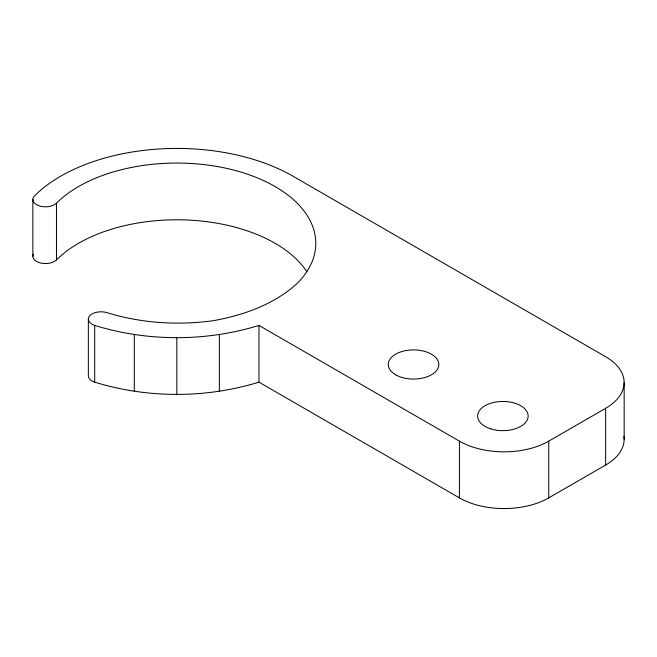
<?xml version="1.0" encoding="UTF-8"?>
<svg xmlns="http://www.w3.org/2000/svg" width="657" height="657" viewBox="0 0 657 657"><rect width="100%" height="100%" fill="white"/><g stroke="black" fill="none" stroke-linecap="round" stroke-linejoin="round"><path stroke-width="0.99" d="M94.682 325.429C147.965 341.755 205.682 341.755 258.965 325.429L459.415 441.151A63.162 36.472 0 0 0 548.743 441.151L605.647 408.301A63.162 36.472 0 0 0 605.647 356.726L292.997 176.216A164.291 94.854 0 0 0 34.55 195.86A12.664 7.309 0 0 0 39.182 205.846A12.664 7.309 0 0 0 56.477 203.169A138.964 80.228 0 0 1 246.309 173.801A138.964 80.228 0 0 1 297.169 283.397C273.829 304.733 243.418 315.212 212.794 320.78C177.472 325.47 141.469 323.228 107.337 312.765A12.664 7.309 0 0 0 90.042 315.442A12.664 7.309 0 0 0 94.682 325.429L94.682 382.16C147.965 398.487 205.682 398.487 258.965 382.16L459.415 497.883A63.162 36.472 0 0 0 548.743 497.883L605.647 465.033A63.162 36.472 0 0 0 623.953 436.379M624.15 382.514L624.15 439.246M605.647 408.301L605.647 465.033M548.743 441.151L548.743 497.883M459.415 441.151L459.415 497.883M258.965 325.429L258.965 382.16M219.348 334.906L219.348 391.638M176.823 338.133L176.823 394.865M134.307 334.906L134.307 391.638M88.35 319.097L88.35 375.829A12.664 7.309 0 0 0 94.682 382.16M56.477 203.169L56.477 259.901A12.664 7.309 0 0 1 40.668 262.997A12.664 7.309 0 0 1 33.285 254.358M32.85 199.514L32.85 256.246M56.477 259.901A138.964 80.228 0 0 1 188.189 220.054A138.964 80.228 0 0 1 306.893 271.768M490.245 428.692A25.27 14.585 0 0 0 528.146 416.062A25.27 14.585 0 0 0 490.245 403.423A25.27 14.585 0 0 0 490.245 428.692M395.686 374.802A25.27 14.585 0 0 0 437.956 368.257A25.27 14.585 0 0 0 407.012 350.395A25.27 14.585 0 0 0 395.686 374.802"/></g></svg>
